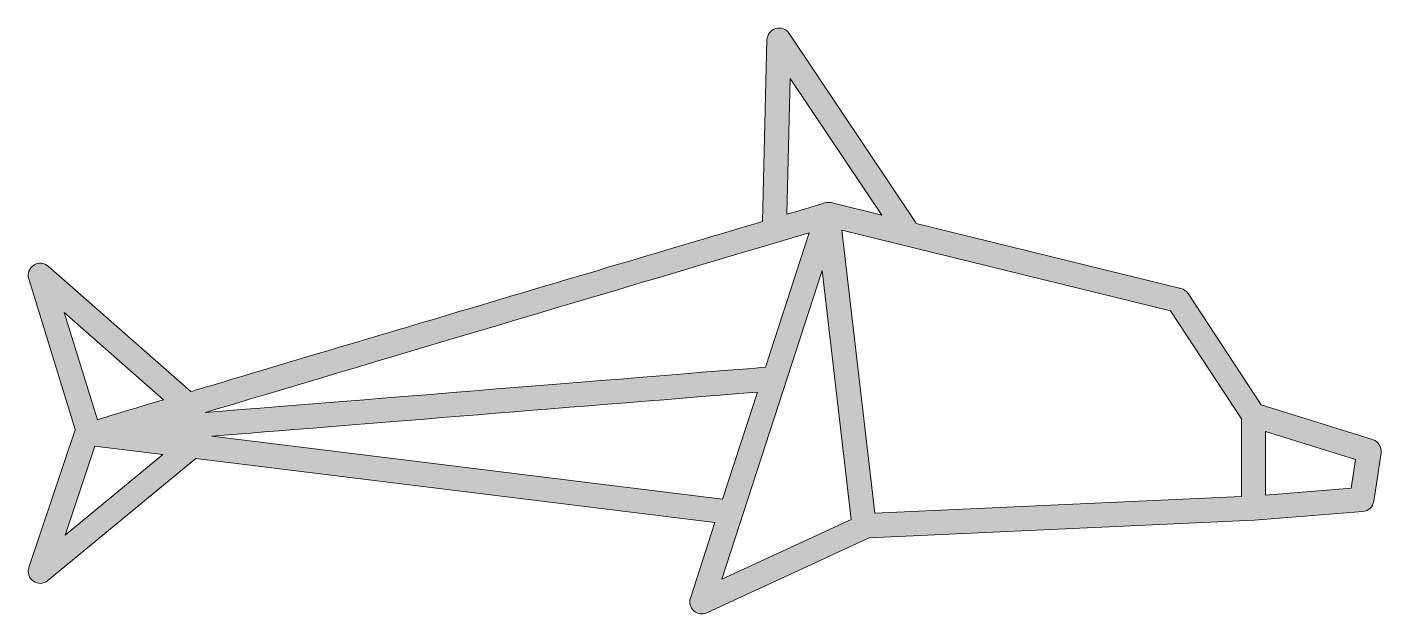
# Model space of a CAD drawing. Header units: inches. Extents: x 10.3 to 89.7, y 80.6 to 115.
import ezdxf

# ---------------------------------------------------------------- set-up
doc = ezdxf.new("R2010")
doc.units = ezdxf.units.IN
doc.header["$MEASUREMENT"] = 0
doc.layers.add('Layer 1', color=7, linetype='Continuous')

msp = doc.modelspace()

# ---------------------------------------------------------------- hatches: boundary and pattern name
at = {"layer": 'Layer 1', "true_color": 0xffffff}
h = msp.add_hatch(color=7, dxfattribs=at)
h.dxf.hatch_style = 2
edge = h.paths.add_edge_path()
edge.add_spline(control_points=[(89.182, 90.802), (89.182, 90.802), (82.646, 92.833), (82.646, 92.833), (82.646, 92.833), (78.358, 99.364), (78.358, 99.364), (78.259, 99.514), (78.108, 99.621), (77.934, 99.664), (77.934, 99.664), (62.4, 103.479), (62.4, 103.479), (62.386, 103.506), (62.383, 103.537), (62.366, 103.562), (62.366, 103.562), (54.951, 114.635), (54.951, 114.635), (54.779, 114.891), (54.463, 115.004), (54.164, 114.921), (53.868, 114.834), (53.661, 114.566), (53.654, 114.257), (53.654, 114.257), (53.401, 103.601), (53.401, 103.601), (49.326, 102.39), (42.429, 100.341), (35.528, 98.288), (30.135, 96.684), (24.743, 95.077), (20.699, 93.869), (20.409, 93.782), (20.143, 93.703), (19.868, 93.62), (19.868, 93.62), (11.496, 100.975), (11.496, 100.975), (11.258, 101.186), (10.908, 101.208), (10.643, 101.037), (10.376, 100.865), (10.257, 100.537), (10.35, 100.234), (10.35, 100.234), (13.068, 91.387), (13.068, 91.387), (13.068, 91.385), (13.066, 91.385), (13.066, 91.383), (13.066, 91.383), (10.356, 83.303), (10.356, 83.303), (10.255, 83.003), (10.366, 82.673), (10.627, 82.493), (10.748, 82.41), (10.889, 82.368), (11.028, 82.368), (11.188, 82.368), (11.348, 82.423), (11.479, 82.53), (11.479, 82.53), (20.155, 89.684), (20.155, 89.684), (20.155, 89.684), (50.603, 85.94), (50.603, 85.94), (50.603, 85.94), (49.16, 81.502), (49.16, 81.502), (49.073, 81.234), (49.152, 80.94), (49.363, 80.753), (49.496, 80.636), (49.664, 80.574), (49.834, 80.574), (49.935, 80.574), (50.036, 80.595), (50.131, 80.639), (50.131, 80.639), (59.658, 85.04), (59.658, 85.04), (59.662, 85.042), (59.665, 85.043), (59.668, 85.045), (59.668, 85.045), (82.226, 86.067), (82.226, 86.067), (82.227, 86.067), (82.228, 86.068), (82.23, 86.068), (82.237, 86.068), (82.245, 86.068), (82.251, 86.069), (82.251, 86.069), (88.601, 86.584), (88.601, 86.584), (88.928, 86.61), (89.195, 86.858), (89.244, 87.184), (89.244, 87.184), (89.674, 90.016), (89.674, 90.016), (89.725, 90.365), (89.517, 90.698), (89.182, 90.802)], knot_values=[0, 0, 0, 0, 1, 1, 1, 2, 2, 2, 3, 3, 3, 4, 4, 4, 5, 5, 5, 6, 6, 6, 7, 7, 7, 8, 8, 8, 9, 9, 9, 10, 10, 10, 11, 11, 11, 12, 12, 12, 13, 13, 13, 14, 14, 14, 15, 15, 15, 16, 16, 16, 17, 17, 17, 18, 18, 18, 19, 19, 19, 20, 20, 20, 21, 21, 21, 22, 22, 22, 23, 23, 23, 24, 24, 24, 25, 25, 25, 26, 26, 26, 27, 27, 27, 28, 28, 28, 29, 29, 29, 30, 30, 30, 31, 31, 31, 32, 32, 32, 33, 33, 33, 34, 34, 34, 35, 35, 35, 36, 36, 36, 36], degree=3, periodic=1)
h.paths.add_polyline_path([(12.487, 85.201), (14.236, 90.415), (18.215, 89.926)])
edge = h.paths.add_edge_path()
edge.add_spline(control_points=[(15.812, 92.405), (15.184, 92.216), (14.72, 92.076), (14.375, 91.961), (14.375, 91.961), (12.439, 98.259), (12.439, 98.259), (12.439, 98.259), (18.265, 93.142), (18.265, 93.142), (17.313, 92.856), (16.475, 92.605), (15.812, 92.405)], knot_values=[0, 0, 0, 0, 1, 1, 1, 2, 2, 2, 3, 3, 3, 4, 4, 4, 4], degree=3, periodic=1)
edge = h.paths.add_edge_path()
edge.add_spline(control_points=[(55.017, 111.988), (55.017, 111.988), (60.383, 103.974), (60.383, 103.974), (60.383, 103.974), (57.555, 104.669), (57.555, 104.669), (57.471, 104.701), (57.383, 104.717), (57.289, 104.716), (57.173, 104.727), (57.058, 104.716), (56.954, 104.674), (56.954, 104.674), (56.954, 104.673), (56.954, 104.673), (56.954, 104.673), (56.953, 104.673), (56.953, 104.673), (56.927, 104.662), (56.902, 104.648), (56.877, 104.634), (56.544, 104.534), (55.837, 104.324), (54.827, 104.025), (54.827, 104.025), (55.017, 111.988), (55.017, 111.988)], knot_values=[0, 0, 0, 0, 1, 1, 1, 2, 2, 2, 3, 3, 3, 4, 4, 4, 5, 5, 5, 6, 6, 6, 7, 7, 7, 8, 8, 8, 9, 9, 9, 9], degree=3, periodic=1)
edge = h.paths.add_edge_path()
edge.add_spline(control_points=[(56.13, 102.934), (56.13, 102.934), (53.565, 95.047), (53.565, 95.047), (51.433, 94.874), (31.343, 93.247), (20.7, 92.39), (29.517, 95.026), (45.624, 99.814), (56.13, 102.934)], knot_values=[0, 0, 0, 0, 1, 1, 1, 2, 2, 2, 3, 3, 3, 3], degree=3, periodic=1)
edge = h.paths.add_edge_path()
edge.add_spline(control_points=[(21.086, 91), (28.753, 91.616), (41.554, 92.652), (53.09, 93.587), (53.09, 93.587), (51.05, 87.315), (51.05, 87.315), (51.05, 87.315), (21.086, 91), (21.086, 91)], knot_values=[0, 0, 0, 0, 1, 1, 1, 2, 2, 2, 3, 3, 3, 3], degree=3, periodic=1)
h.paths.add_polyline_path([(51.009, 82.61), (56.899, 100.717), (58.597, 86.114)])
h.paths.add_polyline_path([(81.484, 87.456), (59.982, 86.48), (58.05, 103.088), (77.325, 98.353), (81.483, 92.019), (81.483, 87.456)])
h.paths.add_polyline_path([(87.926, 87.954), (82.902, 87.547), (82.902, 91.27), (88.18, 89.629)])

# ---------------------------------------------------------------- linework, layer by layer
at = {"layer": 'Layer 1', "lineweight": 0}
for points in [[(81.484, 87.456), (59.982, 86.48), (58.05, 103.088), (77.325, 98.353), (81.483, 92.019), (81.483, 87.456), (81.484, 87.456)], [(51.009, 82.61), (56.899, 100.717), (58.597, 86.114), (51.009, 82.61)], [(87.926, 87.954), (82.902, 87.547), (82.902, 91.27), (88.18, 89.629), (87.926, 87.954)], [(12.487, 85.201), (14.236, 90.415), (18.215, 89.926), (12.487, 85.201)]]:
    msp.add_lwpolyline(points, dxfattribs=at)
for points, knots in [([(89.182, 90.802), (89.182, 90.802), (82.646, 92.833), (82.646, 92.833), (82.646, 92.833), (78.358, 99.364), (78.358, 99.364), (78.259, 99.514), (78.108, 99.621), (77.934, 99.664), (77.934, 99.664), (62.4, 103.479), (62.4, 103.479), (62.386, 103.506), (62.383, 103.537), (62.366, 103.562), (62.366, 103.562), (54.951, 114.635), (54.951, 114.635), (54.779, 114.891), (54.463, 115.004), (54.164, 114.921), (53.868, 114.834), (53.661, 114.566), (53.654, 114.257), (53.654, 114.257), (53.401, 103.601), (53.401, 103.601), (49.326, 102.39), (42.429, 100.341), (35.528, 98.288), (30.135, 96.684), (24.743, 95.077), (20.699, 93.869), (20.409, 93.782), (20.143, 93.703), (19.868, 93.62), (19.868, 93.62), (11.496, 100.975), (11.496, 100.975), (11.258, 101.186), (10.908, 101.208), (10.643, 101.037), (10.376, 100.865), (10.257, 100.537), (10.35, 100.234), (10.35, 100.234), (13.068, 91.387), (13.068, 91.387), (13.068, 91.385), (13.066, 91.385), (13.066, 91.383), (13.066, 91.383), (10.356, 83.303), (10.356, 83.303), (10.255, 83.003), (10.366, 82.673), (10.627, 82.493), (10.748, 82.41), (10.889, 82.368), (11.028, 82.368), (11.188, 82.368), (11.348, 82.423), (11.479, 82.53), (11.479, 82.53), (20.155, 89.684), (20.155, 89.684), (20.155, 89.684), (50.603, 85.94), (50.603, 85.94), (50.603, 85.94), (49.16, 81.502), (49.16, 81.502), (49.073, 81.234), (49.152, 80.94), (49.363, 80.753), (49.496, 80.636), (49.664, 80.574), (49.834, 80.574), (49.935, 80.574), (50.036, 80.595), (50.131, 80.639), (50.131, 80.639), (59.658, 85.04), (59.658, 85.04), (59.662, 85.042), (59.665, 85.043), (59.668, 85.045), (59.668, 85.045), (82.226, 86.067), (82.226, 86.067), (82.227, 86.067), (82.228, 86.068), (82.23, 86.068), (82.237, 86.068), (82.245, 86.068), (82.251, 86.069), (82.251, 86.069), (88.601, 86.584), (88.601, 86.584), (88.928, 86.61), (89.195, 86.858), (89.244, 87.184), (89.244, 87.184), (89.674, 90.016), (89.674, 90.016), (89.725, 90.365), (89.517, 90.698), (89.182, 90.802)], [0, 0, 0, 0, 1, 1, 1, 2, 2, 2, 3, 3, 3, 4, 4, 4, 5, 5, 5, 6, 6, 6, 7, 7, 7, 8, 8, 8, 9, 9, 9, 10, 10, 10, 11, 11, 11, 12, 12, 12, 13, 13, 13, 14, 14, 14, 15, 15, 15, 16, 16, 16, 17, 17, 17, 18, 18, 18, 19, 19, 19, 20, 20, 20, 21, 21, 21, 22, 22, 22, 23, 23, 23, 24, 24, 24, 25, 25, 25, 26, 26, 26, 27, 27, 27, 28, 28, 28, 29, 29, 29, 30, 30, 30, 31, 31, 31, 32, 32, 32, 33, 33, 33, 34, 34, 34, 35, 35, 35, 36, 36, 36, 36]), ([(55.017, 111.988), (55.017, 111.988), (60.383, 103.974), (60.383, 103.974), (60.383, 103.974), (57.555, 104.669), (57.555, 104.669), (57.471, 104.701), (57.383, 104.717), (57.289, 104.716), (57.173, 104.727), (57.058, 104.716), (56.954, 104.674), (56.954, 104.674), (56.954, 104.673), (56.954, 104.673), (56.954, 104.673), (56.953, 104.673), (56.953, 104.673), (56.927, 104.662), (56.902, 104.648), (56.877, 104.634), (56.544, 104.534), (55.837, 104.324), (54.827, 104.025), (54.827, 104.025), (55.017, 111.988), (55.017, 111.988)], [0, 0, 0, 0, 1, 1, 1, 2, 2, 2, 3, 3, 3, 4, 4, 4, 5, 5, 5, 6, 6, 6, 7, 7, 7, 8, 8, 8, 9, 9, 9, 9]), ([(56.13, 102.934), (56.13, 102.934), (53.565, 95.047), (53.565, 95.047), (51.433, 94.874), (31.343, 93.247), (20.7, 92.39), (29.517, 95.026), (45.624, 99.814), (56.13, 102.934)], [0, 0, 0, 0, 1, 1, 1, 2, 2, 2, 3, 3, 3, 3]), ([(15.812, 92.405), (15.184, 92.216), (14.72, 92.076), (14.375, 91.961), (14.375, 91.961), (12.439, 98.259), (12.439, 98.259), (12.439, 98.259), (18.265, 93.142), (18.265, 93.142), (17.313, 92.856), (16.475, 92.605), (15.812, 92.405)], [0, 0, 0, 0, 1, 1, 1, 2, 2, 2, 3, 3, 3, 4, 4, 4, 4]), ([(21.086, 91), (28.753, 91.616), (41.554, 92.652), (53.09, 93.587), (53.09, 93.587), (51.05, 87.315), (51.05, 87.315), (51.05, 87.315), (21.086, 91), (21.086, 91)], [0, 0, 0, 0, 1, 1, 1, 2, 2, 2, 3, 3, 3, 3])]:
    msp.add_open_spline(points, degree=3, knots=knots, dxfattribs=at)

doc.saveas('drawing.dxf')
